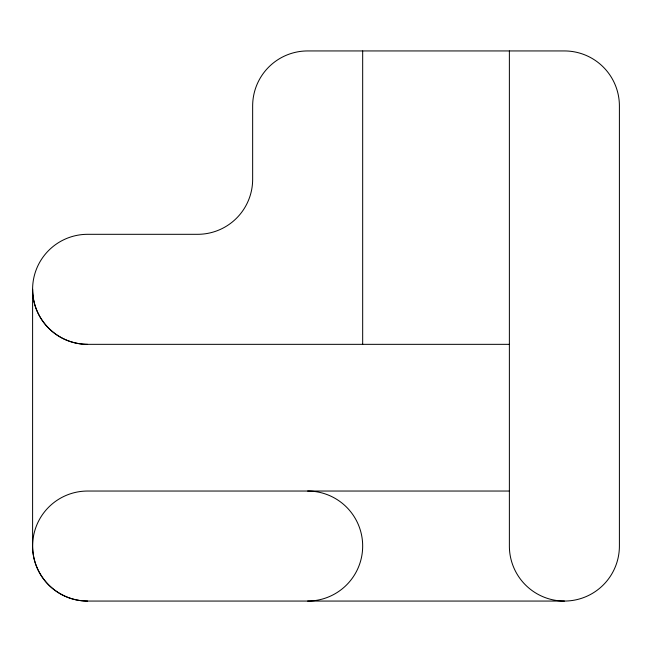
<?xml version="1.0" encoding="UTF-8"?>
<svg xmlns="http://www.w3.org/2000/svg" width="652" height="652" viewBox="0 0 652 652"><rect width="100%" height="100%" fill="white"/><g stroke="black" fill="none" stroke-linecap="round" stroke-linejoin="round"><path stroke-width="0.98" d="M87.612 344.337A55.012 55.012 0 0 1 32.6 289.325L32.6 546.05A55.012 55.012 0 0 0 87.612 601.062L564.387 601.062A55.012 55.012 0 0 0 619.4 546.05L619.4 105.95A55.012 55.012 0 0 0 564.387 50.938L307.662 50.938A55.012 55.012 0 0 0 252.65 105.95L252.65 179.3A55.012 55.012 0 0 1 197.637 234.312L87.612 234.312A55.012 55.012 0 0 0 32.6 289.325A55.012 55.012 0 0 0 87.612 344.337L509.375 344.337M509.375 491.037L87.612 491.037A55.012 55.012 0 0 0 32.6 546.05A55.012 55.012 0 0 0 87.612 601.062M509.375 50.938L509.375 546.05A55.012 55.012 0 0 0 564.387 601.062M362.675 50.938L362.675 344.337M307.662 601.062A55.012 55.012 0 0 0 362.675 546.05A55.012 55.012 0 0 0 307.662 491.037"/></g></svg>
